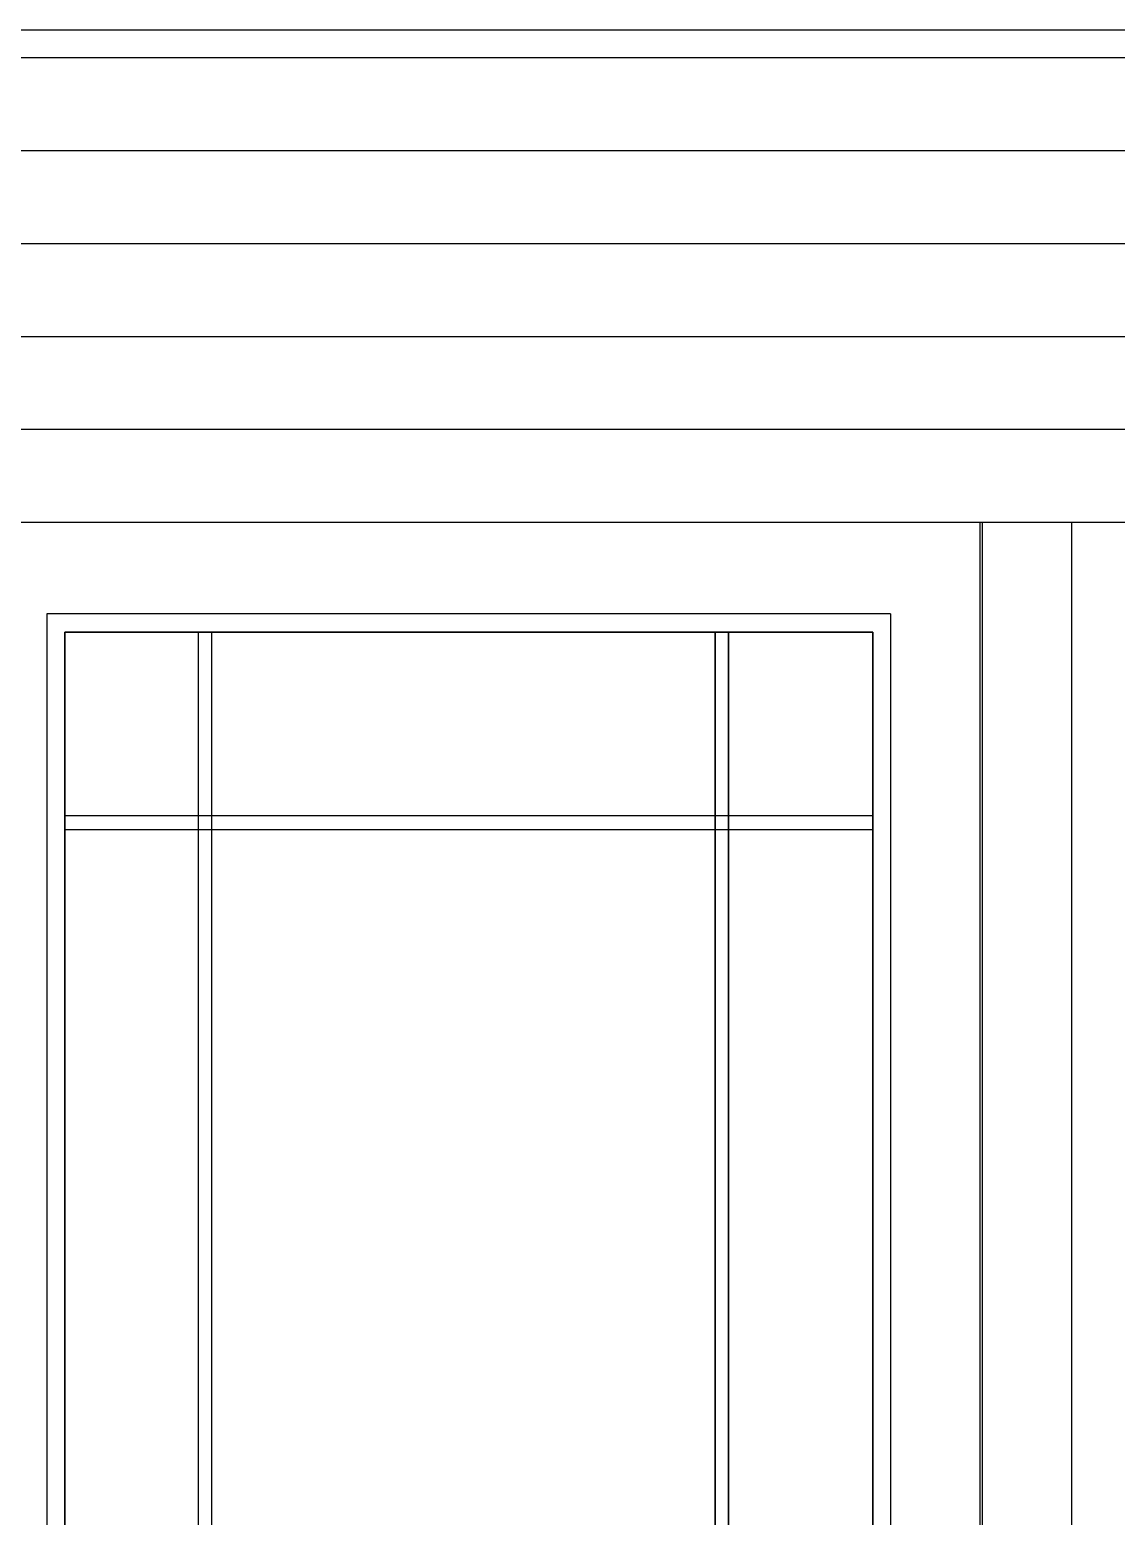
# Model space of a CAD drawing. Extents: x 1188826 to 1909461, y 608442 to 1651179.
# Drawn here: x 1661461 to 1662630, y 1030943 to 1032543 of the extents above; entities that cross this region are included whole.
import ezdxf

# ---------------------------------------------------------------- set-up
doc = ezdxf.new("R2010")
doc.units = 0
doc.header["$LTSCALE"] = 1000
doc.header["$MEASUREMENT"] = 0
doc.layers.add('窗', color=4, linetype='Continuous')
doc.layers.add('立面线', color=40, linetype='Continuous')

# ---------------------------------------------------------------- blocks, each defined once
blk = doc.blocks.new('EHYTERHT5EHTER')
at = {"layer": '窗'}
for p, q in [((78158.1, -232769.2), (78158.1, -229898.9)), ((78172.5, -232769.2), (78172.5, -229898.9)), ((78714.3, -232769.2), (78714.3, -229898.9)), ((78728.6, -232769.2), (78728.6, -229898.9)), ((78883.9, -230096.8), (78014.3, -230096.8)), ((78883.9, -230111.6), (78014.3, -230111.6))]:
    blk.add_line(p, q, dxfattribs=at)
at = {"layer": '窗', "ltscale": 3}
blk.add_lwpolyline([(78883.9, -232493.1), (78883.9, -232769.2), (78014.3, -232769.2), (78014.3, -229898.9), (78883.9, -229898.9), (78883.9, -231013.9)], dxfattribs=at)

msp = doc.modelspace()

# ---------------------------------------------------------------- linework, layer by layer
at = {"layer": '立面线'}
for p, q in [((1660852.5, 1032543.4), (1668915, 1032543.4)), ((1660883.7, 1032513.4), (1668883.8, 1032513.4)), ((1660983.7, 1032413.4), (1668783.7, 1032413.4)), ((1661083.7, 1032313.4), (1668683.7, 1032313.4)), ((1661183.7, 1032213.4), (1668583.7, 1032213.4)), ((1661283.6, 1032113.4), (1668483.7, 1032113.4)), ((1661383.7, 1032013.4), (1668383.7, 1032013.4)), ((1662483.3, 1032013.4), (1662483.3, 1028413.4)), ((1662486.3, 1028413.4), (1662486.3, 1032013.4)), ((1662486.3, 1028413.4), (1662486.3, 1032013.4)), ((1662582.2, 1028413.4), (1662582.2, 1032013.4)), ((1662387.4, 1031914.8), (1661479.5, 1031914.8)), ((1661479.5, 1031914.8), (1661479.5, 1028512)), ((1662387.4, 1031914.8), (1662387.4, 1030780.1)), ((1662368.3, 1031895.1), (1661498.6, 1031895.1)), ((1661498.6, 1031895.1), (1661498.6, 1029024.8)), ((1661642.5, 1029024.8), (1661642.5, 1031895.1)), ((1661656.9, 1029024.8), (1661656.9, 1031895.1)), ((1662198.6, 1029024.8), (1662198.6, 1031895.1)), ((1662213, 1029024.8), (1662213, 1031895.1)), ((1662368.3, 1030780.1), (1662368.3, 1031895.1)), ((1662368.3, 1031697.2), (1661498.6, 1031697.2)), ((1662368.3, 1031682.4), (1661498.6, 1031682.4))]:
    msp.add_line(p, q, dxfattribs=at)

# ---------------------------------------------------------------- block references
at = {"layer": '窗'}
msp.add_blockref('EHYTERHT5EHTER', (1583484.5, 1261794), dxfattribs=at)

doc.saveas('drawing.dxf')
